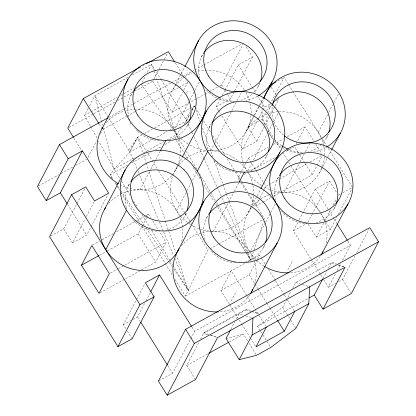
<?xml version="1.0" encoding="UTF-8"?>
<svg xmlns="http://www.w3.org/2000/svg" width="416" height="416" viewBox="0 0 416 416"><rect width="100%" height="100%" fill="white"/><g stroke="black" fill="none" stroke-linecap="round" stroke-linejoin="round"><path stroke-width="0.31" stroke-dasharray="2.08 1.56" d="M175.276 138.861L176.446 134.711L181.34 127.998M246.542 253.505L250.656 260.114L253.911 250.385M254.114 249.777L263.479 221.801M175.198 279.552L185.479 296.088L207.823 250.042L209.524 249.101M90.428 126.131L84.51 115.383L88.358 108.056M89.544 105.799L94.869 95.649L128.31 77.194M87.932 157.451L96.6 140.951M100.485 133.552L101.681 131.279M130.582 96.049L133.229 91.01M50.7 236.023L63.736 228.826L76.705 204.121M77.007 203.549L85.15 188.037M142.074 82.415L145.33 76.211M147.399 72.264L151.549 64.371L161.143 79.81M129.813 124.556L131.108 122.086M134.628 91.229L152.76 81.219L153.66 79.513M153.956 78.946L158.74 69.841M159.037 69.274L164.117 59.602M164.419 59.036L167.705 52.775M63.736 228.826L72.504 242.928L85.171 218.795M86.377 216.497L94.52 200.985M112.497 178.693L110.1 174.834L114.104 169.12L129.932 152.048L137.701 137.244L142.236 134.742M72.504 242.928L86.668 235.108L108.087 194.314M172.817 89.69L180.95 74.199M181.251 73.627L184.564 67.314M128.201 185.978L129.927 182.692M152.76 81.219L172.047 112.237L182.51 92.321M183.706 90.048L187.59 82.649L185.9 79.929M201.427 56.95L203.783 52.458M186.488 93.278L187.782 90.808M139.927 189.842L150.441 169.822M150.738 169.25L155.542 160.098M155.844 159.526L160.649 150.368M174.985 128.268L189.446 100.729M189.748 100.157L194.568 90.979M194.865 90.402L199.987 80.652M184.35 123.864L186.607 120.765L190.195 113.937M191.984 110.521L194.376 105.966L195.062 107.063M187.268 125.84L189.571 121.456M107.531 250.812L138.138 233.922L146.427 218.13M146.723 217.568L148.502 214.183L150.857 217.979M175.349 170.295L181.974 157.669M219.944 85.8L221.634 84.869L243.355 43.503M218.28 110.084L216.232 106.787L220.454 98.743M222.264 95.295L224.676 90.704M224.978 90.126L238.254 64.849L252.418 57.028L245.679 46.181M209.139 127.686L211.728 122.751M216.232 106.787L230.402 98.966L233.418 93.22M234.624 90.927L252.418 57.028M176.613 210.595L186.826 191.142M187.127 190.57L191.032 183.134M192.535 180.274L197.34 171.122M210.772 150.743L214.687 143.286M214.989 142.709L231.556 111.155M231.858 110.583L236.678 101.4M236.964 100.854L241.857 91.536M141.497 269.937L155.667 262.116L166.031 242.382L158.616 230.454M125.7 328.5L123.339 324.704L136.308 299.998M136.609 299.426L144.752 283.91M185.271 215.098L186.42 212.909M258.112 86.741L260.182 82.794M132.974 319.384L137.509 316.883L144.747 303.092M145.954 300.794L150.176 292.755M222.04 116.126L242.528 149.084L256.698 141.268L247.931 127.166L253.963 115.679M254.264 115.102L259.09 105.908M259.392 105.336L263.011 98.441M246.194 131.196L254.301 115.747M254.602 115.175L259.407 106.023M259.709 105.451L263.011 99.159M242.528 149.084L257.608 120.359M257.91 119.787L264.545 107.146L270.213 104.021M206.466 218.202L209.108 213.158M260.967 119.974L262.101 119.345L265.418 113.027M266.625 110.729L284.118 77.407L288.22 84.006M269.62 108.321L271.404 104.926M256.698 141.268L264.841 125.757M265.143 125.18L269.968 115.986M270.27 115.414L274.794 106.798M275.096 106.22L278.715 99.325L277.706 97.698M239.314 180.118L237.968 177.944L241.223 171.746M241.519 171.179L246.256 162.157M246.553 161.595L248.331 158.21L268.164 147.264M213.304 231.348L234.088 191.76M234.385 191.183L239.205 182.005M247.759 170.924L251.966 162.916M253.464 160.051L267.883 132.595M268.185 132.023L273.213 122.434M273.51 121.872L278.543 112.284M265.824 157.477L267.608 154.076M248.726 211.796L260.473 189.42M248.082 194.215L255.497 206.144L259.641 198.25M259.938 197.688L264.082 189.795M264.378 189.228L265.86 186.41L268.694 184.844M158.964 380.786L172.567 373.282L194.584 331.339L350.444 245.32L347.719 240.942M277.332 179.057L279.692 174.564M296.124 143.848L305.006 126.932L313.768 141.029M229.398 304.195L220.891 290.508L231.254 270.769L246.912 295.958M195.499 379.558L186.737 365.461L199.363 341.406M200.569 339.118L204.058 332.467L246.563 309.005L258.856 313.711M250.895 250.375L265.351 222.836M265.652 222.264L270.473 213.086M270.774 212.508L275.896 202.758M284.149 192.244L299.764 162.5M300.066 161.928L304.871 152.771M305.448 151.679L310.05 142.906M318.302 132.397L327.616 114.66M328.817 112.372L332.722 104.936M333.923 102.648L339.024 92.924M231.109 301.148L236.288 291.283M263.198 247.9L264.982 244.499M220.891 290.508L249.231 274.867L257.223 259.641M257.52 259.08L259.589 255.133L261.633 258.414M326.305 138.112L328.38 134.165M230.864 329.332L234.78 321.87M236.283 319.004L238.997 313.841L243.24 315.125M273.634 196.134L312.172 174.866L316.909 165.844M317.205 165.277L321.942 156.255M207.818 334.677L203.575 333.388L246.08 309.93L246.563 309.005M319.571 172.697L322.27 167.549M322.572 166.977L331.282 150.384M320.258 274.118L293.363 230.864L297.887 222.248M299.094 219.95L315.385 188.921L329.55 181.106L336.97 193.034M307.835 222.466L311.756 214.999M312.057 214.427L329.55 181.106M287.784 269.87L292.963 260M308.209 224.13L316.3 237.141L323.539 223.356M324.745 221.057L330.777 209.565M333.19 204.968L336.508 198.65M334.017 208.848L336.664 203.804M260.276 330.699L257.582 326.362L282.719 307.232L286.333 300.347M287.841 297.476L291.153 291.164M292.661 288.298L295.672 282.558L331.094 263.011L335.338 264.295M316.3 237.141L330.465 229.325L336.804 217.256M338.312 214.386L352.186 187.959M322.977 278.47L326.586 271.601M328.385 268.164L331.578 262.085L336.258 263.879M323.658 279.594L328.427 287.264L335.665 273.473M337.173 270.598L340.792 263.708M342.602 260.26L350.444 245.32M338.624 281.632L342.592 279.443L354.848 256.1M356.642 252.684L368.898 229.341M129.6 151.518L137.701 137.244L158.226 170.258M186.28 120.24L190.325 113.1M191.885 110.354L194.376 105.966L195.047 107.791M128.804 150.233L137.701 137.244L142.782 152.615M185.479 118.955L190.46 111.68M191.885 109.6L194.376 105.966L191.542 107.531M142.802 65.712L145.07 64.459M132.278 75.005L151.549 64.371L156.525 78.437M84.51 115.383L117.38 97.245M120.78 95.368L134.384 87.859M68.884 127.514L93.252 114.062M93.818 113.75L114.79 102.175M117.624 100.615L123.292 97.484M123.859 97.172L132.361 92.482M108.919 117.291L123.703 109.132M124.27 108.82L170.888 83.091M171.454 82.779L182.255 76.814M182.827 76.502L191.355 71.796M191.922 71.479L194.194 70.226M194.766 69.914L203.294 65.208M203.861 64.891L241.384 44.184M103.142 129.256L126.381 116.433M126.948 116.121L134.883 111.743M135.45 111.426L178.521 87.656M179.088 87.344L187.59 82.649M38.568 185.905L58.854 174.71M61.11 173.467L72.946 166.936M75.764 165.381L86.471 159.468M172.047 112.237L204.168 94.51M204.729 94.198L208.676 92.024M209.238 91.712L217.693 87.048M144.503 133.489L152.438 129.111M154.705 127.863L190.975 107.843M132.964 159.229L129.932 152.048L153.166 139.22M153.733 138.908L166.769 131.716M169.603 130.151L186.607 120.765L161.486 80.361M134.508 157.856L114.104 169.12L98.53 140.837M143.577 152.854L163.982 141.591M166.816 140.026L176.446 134.711L156.744 79.05M277.883 80.85L284.118 77.407M127.665 165.136L110.1 174.834L113.006 179.13M131.633 162.947L150.904 152.313M155.438 149.812L161.673 146.37M165.074 144.492L171.309 141.05M275.881 100.89L278.715 99.325M247.931 127.166L258.7 121.222M273.265 144.446L283.468 138.814M287.435 136.625L305.006 126.932M92.388 245.149L99.19 241.394M102.024 239.834L113.36 233.579M116.761 231.702L136.599 220.75M137.166 220.438L145.668 215.748M146.234 215.436L148.502 214.183M237.968 177.944L241.368 176.072M244.202 174.507L247.603 172.63M250.437 171.064L275.371 157.3M286.14 151.356L294.642 146.666L299.364 154.258M99.601 255.19L106.964 251.124M269.261 184.532L278.897 179.213M279.464 178.901L307.798 163.264M310.066 162.011L321.402 155.756M110.49 273.036L117.858 268.97M118.42 268.658L124.088 265.528M124.654 265.216L166.031 242.382M255.497 206.144L262.298 202.394M262.865 202.077L270.8 197.699M100.126 292.77L140.93 270.249M210.09 248.789L218.026 244.41M218.592 244.098L264.498 218.759L249.449 194.553M338.317 195.203L340.584 193.95M342.852 192.702L351.92 187.694M123.339 324.704L130.707 320.637M293.363 230.864L307.533 223.044M185.479 296.088L244.988 263.245M247.686 261.7L259.589 255.133M186.737 365.461L208.27 353.574M229.242 341.999L243.412 334.183L247.796 341.229M257.582 326.362L308.589 298.21M328.427 287.264L335.79 283.197M226.044 338.51L243.412 334.183M338.369 265.216L344.432 267.056M295.672 282.558L299.915 283.847M302.344 284.58L308.407 286.421M246.08 309.93L250.931 311.402M251.54 311.584L258.814 313.794M245.664 315.864L252.944 318.068M210.246 335.41L217.521 337.62M338.603 264.774L343.871 266.791M204.058 332.467L208.738 334.261M211.084 335.156L216.934 337.397M135.049 221.816L134.586 221.38A32.037 30.238 27.7 0 1 131.825 218.275M135.408 222.144L136.115 222.804A32.037 30.238 27.7 0 0 156.546 231.13M141.185 84.105L172.739 129.381M173.108 129.917L176.446 134.711L185.021 149.204M115.913 183.43L119.553 188.802M121.004 190.949L144.274 225.332M146.094 228.015L169 261.862M169.364 262.397L172.271 266.698M173.727 268.845L188.271 290.332L176.696 255.289M288.564 84.557L292.666 91.156M293.01 91.702L322.062 138.445M322.405 138.996L326.508 145.59M328.214 148.34L352.487 187.382M315.791 144.284L321.859 154.045M271.3 87.396L275.683 94.448M276.021 94.988L277.368 97.157M299.702 154.799L304.756 162.937M305.094 163.478L312.172 174.866M238.254 64.849L251.914 86.819M252.252 87.37L255.668 92.862M257.374 95.612L264.545 107.146M315.385 188.921L328.661 210.278M328.999 210.824L333.767 218.494M334.105 219.04L336.83 223.418M262.101 119.345L273.38 137.493M275.09 140.244L280.561 149.042M282.61 152.339L287.399 160.04M288.761 162.24L290.472 164.986M290.815 165.537L319.873 212.274M320.211 212.826L325.338 221.073M325.681 221.624L330.465 229.325M221.634 84.869L223.657 88.124M225.009 90.293L227.37 94.089M227.703 94.63L230.402 98.966M342.592 279.443L350.683 292.458M248.331 158.21L255.746 170.139M256.084 170.685L263.162 182.073M263.5 182.614L265.86 186.41M218.624 110.635L220.672 113.927M320.596 274.669L323.32 279.048M175.406 63.066L182.853 75.031M195.406 107.614L201.9 118.071M203.611 120.822L210.454 131.825M212.846 135.678L224.822 154.934M227.214 158.787L234.057 169.79M235.425 171.99L239.871 179.145M240.214 179.696L241.238 181.345M241.582 181.896L247.738 191.797M240.999 182.827L246.735 192.046M261.971 258.965L265.039 263.89M268.44 269.365L275.246 280.316M275.59 280.868L284.097 294.554M284.44 295.1L287.16 299.484M287.503 300.03L294.653 311.527M282.719 307.232L290.472 319.701M290.81 320.247L295.864 328.38M176.301 140.514L184.184 153.192M184.527 153.743L187.954 159.255M193.092 167.523L200.288 179.098M203.715 184.61L209.882 194.527M210.226 195.078L214.334 201.692M215.706 203.897L217.417 206.653M217.76 207.204L246.199 252.954M249.231 274.867L254.675 283.629M255.013 284.175L257.738 288.553M258.076 289.104L266.588 302.791M266.926 303.342L269.651 307.72M269.994 308.266L277.139 319.769M247.25 296.504L258.825 315.12M259.163 315.671L265.632 326.071M260.614 331.24L262.636 334.495M262.974 335.036L266.682 341M267.02 341.546L270.39 346.97M158.569 170.81L184.907 213.174M185.245 213.725L190.377 221.978M190.72 222.529L192.088 224.728M192.431 225.28L207.823 250.042M229.741 304.741L241.316 323.362M241.654 323.908L250.162 337.594M250.505 338.146L255.268 345.81M249.142 343.398L256.22 354.786M108.238 117.151L94.869 95.649L102.596 125.164M108.581 117.702L129.932 152.048M99.195 124.129L102.237 129.028M152.547 220.693L158.278 229.908M115.237 183.102L116.61 185.307M116.953 185.858L119.694 190.268M121.061 192.473L140.249 223.335M141.965 226.091L164.918 263.021M165.261 263.572L172.801 275.694M138.138 233.922L155.667 262.116M191.864 326.96L194.584 331.339M73.84 137.935L81.619 150.452M67.548 204.344L86.668 235.108M137.509 316.883L140.228 321.261M167.804 365.617L172.567 373.282M127.384 331.209L132.101 338.801M119.522 177.975L114.104 169.12L103.418 128.3M121.555 181.293L130.021 195.13M133.749 201.219L137.472 207.308M141.877 214.505L150.004 227.786M151.694 230.558L169.645 259.891M169.983 260.442L172.692 264.872M173.03 265.424L188.271 290.332L175.136 259.204M186.342 151.429L196.898 169.265M199.534 173.727L215.363 200.481M216.684 202.706L218.005 204.937M218.332 205.494L245.705 251.758M246.038 252.314L250.656 260.114L247.764 252.195M90.74 126.698L97.282 138.575M186.607 120.765L191.49 131.394M191.76 131.986L192.847 134.347M193.934 136.708L203.434 157.378M203.705 157.966L217.001 186.898M217.272 187.491L221.073 195.754M222.16 198.12L224.058 202.249M224.328 202.842L250.656 260.114M133.214 159.827L137.004 168.808M138.013 171.205L138.772 172.999M139.781 175.396L158.47 219.695M159.479 222.087L173.623 255.611M195.936 110.23L200.158 121.805M200.382 122.413L201.053 124.244M202.384 127.899L213.065 157.144M214.396 160.8L222.851 183.955M223.07 184.564L226.184 193.092M226.408 193.705L229.076 201.016M229.299 201.625L247.541 251.586M143.593 155.074L146.026 162.453M146.229 163.067L148.262 169.213M149.074 171.673L165.121 220.246M165.324 220.86L175.677 252.216M321.578 168.615A42.151 39.785 27.7 0 1 270.249 189.727M269.636 189.509A42.151 39.785 27.7 0 1 263.162 186.498M261.498 185.51A42.151 39.785 27.7 0 1 247.458 171.496M243.589 163.488A42.151 39.785 27.7 0 0 247.13 170.955A42.151 39.785 27.7 0 0 240.578 163.036M242.996 161.704A42.151 39.785 27.7 0 1 257.8 118.648M258.315 118.3A42.151 39.785 27.7 0 1 266.666 114.114M269.064 113.329A42.151 39.785 27.7 0 1 278.429 111.712M279.068 111.675A42.151 39.785 27.7 0 1 321.729 139.214M321.958 139.807A42.151 39.785 27.7 0 1 323.57 145.21M323.7 145.824A42.151 39.785 27.7 0 1 324.454 156.348M324.407 156.967A42.151 39.785 27.7 0 1 321.828 168.007M250.739 207.714A42.151 39.785 27.7 0 1 210.106 231.176M209.466 231.109A42.151 39.785 27.7 0 1 199.404 228.826M198.791 228.608A42.151 39.785 27.7 0 1 192.317 225.602M190.653 224.609A42.151 39.785 27.7 0 1 187.959 222.789M187.434 222.399A42.151 39.785 27.7 0 1 181.251 216.746M180.82 216.263A42.151 39.785 27.7 0 1 172.624 176.207M172.853 175.594A42.151 39.785 27.7 0 1 178.812 165.235M179.202 164.757A42.151 39.785 27.7 0 1 185.936 158.465M186.446 158.101A42.151 39.785 27.7 0 1 206.305 150.904M206.944 150.852A42.151 39.785 27.7 0 1 219.086 151.689M222.825 152.651A42.151 39.785 27.7 0 1 238.67 161.314M248.113 172.583A42.151 39.785 27.7 0 1 252.86 184.928M252.98 185.541A42.151 39.785 27.7 0 1 253.609 195.447M253.562 196.066A42.151 39.785 27.7 0 1 251.664 205.265M320.128 256.391A42.151 39.785 27.7 0 1 289.864 272.782M264.03 266.115A42.151 39.785 27.7 0 1 256.87 260.556M255.954 259.657A42.151 39.785 27.7 0 1 250.328 252.632A42.151 39.785 27.7 0 1 254.597 284.627M249.335 251.009A42.151 39.785 27.7 0 1 252.184 206.736M252.58 206.263A42.151 39.785 27.7 0 1 260.333 199.248M260.848 198.9A42.151 39.785 27.7 0 1 269.792 194.506M270.39 194.303A42.151 39.785 27.7 0 1 320.835 212.997M321.162 213.538A42.151 39.785 27.7 0 1 325.109 222.191M325.296 222.789A42.151 39.785 27.7 0 1 325.952 243.646M251.035 115.461A42.151 39.785 27.7 0 1 218.41 150.181M217.781 150.28A42.151 39.785 27.7 0 1 208.218 150.623M205.644 150.353A42.151 39.785 27.7 0 1 189.784 144.997M188.12 144.009A42.151 39.785 27.7 0 1 180.96 138.45M180.05 137.55A42.151 39.785 27.7 0 1 174.086 129.99M184.423 77.142A42.151 39.785 27.7 0 0 173.43 128.908A42.151 39.785 27.7 0 0 135.486 109.252M184.943 76.799A42.151 39.785 27.7 0 1 192.109 73.06M194.485 72.197A42.151 39.785 27.7 0 1 244.239 89.825M245.898 92.529A42.151 39.785 27.7 0 1 249.392 100.682M250.193 103.709A42.151 39.785 27.7 0 1 251.077 114.842M179.993 156.416A42.151 39.785 27.7 0 1 171.886 175.354M171.496 175.828A42.151 39.785 27.7 0 1 120.073 184.714M106.226 122.788A42.151 39.785 27.7 0 1 123.64 111.296M126.662 110.432A42.151 39.785 27.7 0 1 134.846 109.273M174.413 130.53A42.151 39.785 27.7 0 1 177.954 137.998M178.547 139.781A42.151 39.785 27.7 0 1 180.071 155.797M108.758 203.388A42.151 39.785 27.7 0 1 129.194 191.038M129.802 190.892A42.151 39.785 27.7 0 1 179.301 215.654M180.268 218.005A42.151 39.785 27.7 0 1 181.735 241.244M249.636 294.986A42.151 39.785 27.7 0 1 219.024 311.88M181.345 245.835A42.151 39.785 27.7 0 1 201.354 232.856M202.571 232.539A42.151 39.785 27.7 0 1 210.756 231.379M211.39 231.358A42.151 39.785 27.7 0 1 249.99 252.096M325.515 147.722A42.151 39.785 27.7 0 1 314.376 151.861M302.318 152.656A42.151 39.785 27.7 0 1 289.146 149.562M281.674 145.688A42.151 39.785 27.7 0 1 275.059 140.478M274.602 140.031A42.151 39.785 27.7 0 1 268.866 133.089M264.529 124.613A42.151 39.785 27.7 0 1 261.971 109.309M262.132 106.834A42.151 39.785 27.7 0 1 263.578 99.497M283.468 135.153A32.037 30.238 27.7 0 1 272.386 105.981M257.322 96.351A42.151 39.785 27.7 0 1 246.184 100.49M234.764 101.327A42.151 39.785 27.7 0 1 220.948 98.192M188.984 122.278A32.037 30.238 27.7 0 1 168.501 139.792M159.312 140.665A32.037 30.238 27.7 0 1 138.07 131.711M137.691 131.352A32.037 30.238 27.7 0 1 134.867 128.294M129.069 117.489A32.037 30.238 27.7 0 1 132.543 92.612M186.108 213.304A32.037 30.238 27.7 0 1 165.246 230.402M126.87 209.305A32.037 30.238 27.7 0 1 126.391 207.849M126.246 207.366A32.037 30.238 27.7 0 1 129.953 182.993M259.828 83.179A32.037 30.238 27.7 0 1 253.635 92.648M251.815 94.344A32.037 30.238 27.7 0 1 241.311 100.142M232.227 101.598A32.037 30.238 27.7 0 1 219.008 99.065M216.627 97.973A32.037 30.238 27.7 0 1 206.045 89.596M199.914 78.39A32.037 30.238 27.7 0 1 203.949 52.702M267.54 153.91A32.037 30.238 27.7 0 1 249.023 170.877M237.869 172.297A32.037 30.238 27.7 0 1 215.504 162.256M214.786 161.502A32.037 30.238 27.7 0 1 213.756 160.332M207.626 149.12A32.037 30.238 27.7 0 1 211.099 124.249M264.914 244.332A32.037 30.238 27.7 0 1 245.45 261.622M235.789 262.792A32.037 30.238 27.7 0 1 210.808 250.442M204.994 239.642A32.037 30.238 27.7 0 1 208.421 214.765M335.738 205.28A32.037 30.238 27.7 0 1 316.243 222.539M306.582 223.688A32.037 30.238 27.7 0 1 305.027 223.605M304.507 223.558A32.037 30.238 27.7 0 1 281.622 211.302M275.824 200.491A32.037 30.238 27.7 0 1 279.859 174.803M328.026 134.55A32.037 30.238 27.7 0 1 321.828 144.019M321.48 144.373A32.037 30.238 27.7 0 1 308.526 151.804M299.385 152.968A32.037 30.238 27.7 0 1 287.206 150.436M284.825 149.344A32.037 30.238 27.7 0 1 283.436 148.6M281.206 147.228A32.037 30.238 27.7 0 1 274.576 141.362M272.652 138.918A32.037 30.238 27.7 0 1 267.389 114.873M267.868 112.944A32.037 30.238 27.7 0 1 271.58 104.884"/><path stroke-width="0.62" d="M230.563 329.904L226.044 338.51L239.19 359.658L252.143 334.989L252.944 318.068M239.19 359.658L256.558 355.332L270.728 347.511L295.864 328.38L308.818 303.706L309.618 286.79M140.535 66.966L83.294 98.55L67.751 128.138L73.502 137.389M107.786 117.92L59.462 144.586L37.44 186.529L46.207 200.626L60.377 192.806L82.394 150.868L108.69 193.164L94.52 200.985L85.753 186.888L71.588 194.709L49.566 236.647L117.936 346.622L132.101 338.801L154.123 296.863L145.356 282.76L159.526 274.945L191.521 326.414M46.207 200.626L68.224 158.688L82.394 150.868M101.972 128.788L127.878 79.451M104.504 209.394L125.226 169.92M184.865 66.742L198.723 40.352M81.463 265.2L91.822 245.461L109.356 273.66L98.992 293.4L81.463 265.2L99.034 255.502M105.768 249.694L126.495 210.22M160.649 150.368L165.833 140.504M182.276 157.097L206.435 111.082M197.34 171.122L190.46 162.666A42.151 39.785 27.7 0 0 122.361 176.238A42.151 39.785 27.7 0 0 166.806 230.88A42.151 39.785 27.7 0 0 197.34 171.122L207.698 151.388A42.151 39.785 27.7 0 1 241.857 91.536A42.151 39.785 27.7 0 1 279.812 152.589L260.775 188.848M117.936 346.622L139.953 304.684L154.123 296.863M150.779 291.606L159.526 274.945M177.882 250.895L203.783 201.552M269.35 86.377L269.953 85.228L276.188 81.786M263.614 98.015L272.095 81.853M251.254 292.396L277.16 243.058A42.151 39.785 27.7 0 1 205.052 241.857A42.151 39.785 27.7 0 1 239.205 182.005L244.39 172.136M323.019 309.182L351.359 293.54L378.56 241.732L369.793 227.635L185.598 329.29L158.397 381.103L167.164 395.2L195.499 379.558L217.521 337.62L345.041 267.238L323.019 309.182L314.257 295.079L322.374 279.62M167.164 395.2L194.366 343.392L378.56 241.732M331.583 149.812L340.293 133.224M266.313 327.168L255.949 346.902L284.289 331.266L294.653 311.527M322.098 253.297L348.005 203.96A42.151 39.785 27.7 0 0 310.05 142.906A42.151 39.785 27.7 0 0 275.896 202.758A42.151 39.785 27.7 0 0 348.005 203.96M146.203 63.835L168.303 51.641L174.73 61.974M208.837 353.262L228.675 342.316M309.156 297.898L314.257 295.079M252.143 334.989L308.818 303.706M269.953 85.228L270.962 86.856M337.168 223.969L347.381 240.391M277.482 320.315L284.289 331.266M83.294 98.55L98.857 123.583M185.598 329.29L194.366 343.392M59.462 144.586L68.224 158.688M71.588 194.709L139.953 304.684M60.377 192.806L67.205 203.793M140.91 322.358L167.461 365.066M118.383 183.778A42.151 39.785 27.7 0 1 102.918 127.228M179.088 248.602A42.151 39.785 27.7 0 1 121.545 264.737A42.151 39.785 27.7 0 1 105.784 207.314M252.741 289.515A42.151 39.785 27.7 0 1 250.312 293.961M218.384 311.917A42.151 39.785 27.7 0 1 179.488 291.736A42.151 39.785 27.7 0 1 178.5 249.85M323.019 251.586A42.151 39.785 27.7 0 1 320.824 255.377M289.224 272.813A42.151 39.785 27.7 0 1 264.581 266.453M263.77 98.873A42.151 39.785 27.7 0 1 328.526 81.359A42.151 39.785 27.7 0 1 326.591 147.108M288.543 149.313A42.151 39.785 27.7 0 1 282.22 146.037M272.475 105.492A32.037 30.238 27.7 0 1 314.174 84.115A32.037 30.238 27.7 0 1 331.406 128.388A32.037 30.238 27.7 0 1 284.274 135.814M239.205 182.005A42.151 39.785 27.7 0 1 277.16 243.058M220.345 97.942A42.151 39.785 27.7 0 1 200.465 37.58A42.151 39.785 27.7 0 1 264.727 33.852A42.151 39.785 27.7 0 1 258.393 95.737M279.812 152.589A42.151 39.785 27.7 0 1 207.698 151.388M133.697 91.005A32.037 30.238 27.7 0 1 173.451 83.304A32.037 30.238 27.7 0 1 189.654 120.411M130.811 181.782A32.037 30.238 27.7 0 1 177.356 178.272L178.885 179.696A32.037 30.238 27.7 0 1 187.122 210.517M204.542 51.906A32.037 30.238 27.7 0 1 244.296 44.205A32.037 30.238 27.7 0 1 260.499 81.312M212.254 122.642A32.037 30.238 27.7 0 1 252.008 114.941A32.037 30.238 27.7 0 1 268.211 152.048M209.57 213.153A32.037 30.238 27.7 0 1 249.309 205.384A32.037 30.238 27.7 0 1 265.58 242.466M280.446 174.013A32.037 30.238 27.7 0 1 320.2 166.312A32.037 30.238 27.7 0 1 336.409 203.419M272.735 103.277A32.037 30.238 27.7 0 1 312.489 95.576A32.037 30.238 27.7 0 1 328.692 132.683M184.064 169.832L182.536 168.407A32.037 30.238 27.7 0 0 138.585 168.917A32.037 30.238 27.7 0 0 139.766 211.515L141.294 212.935A32.037 30.238 27.7 0 0 185.245 212.43A32.037 30.238 27.7 0 0 184.064 169.832M213.58 237.208A32.037 30.238 27.7 0 0 268.382 238.03A32.037 30.238 27.7 0 0 239.455 191.677A32.037 30.238 27.7 0 0 213.58 237.208M284.398 198.063A32.037 30.238 27.7 0 0 339.201 198.978A32.037 30.238 27.7 0 0 310.357 152.578A32.037 30.238 27.7 0 0 284.398 198.063M129.142 119.751A42.151 39.785 27.7 0 0 201.256 120.952A42.151 39.785 27.7 0 0 163.301 59.899A42.151 39.785 27.7 0 0 129.142 119.751M137.644 115.06A32.037 30.238 27.7 0 0 192.447 115.97A32.037 30.238 27.7 0 0 163.602 69.571A32.037 30.238 27.7 0 0 137.644 115.06M208.489 75.962A32.037 30.238 27.7 0 0 263.292 76.872A32.037 30.238 27.7 0 0 234.447 30.472A32.037 30.238 27.7 0 0 208.489 75.962M216.2 146.692A32.037 30.238 27.7 0 0 271.003 147.607A32.037 30.238 27.7 0 0 242.159 101.208A32.037 30.238 27.7 0 0 216.2 146.692"/></g></svg>
